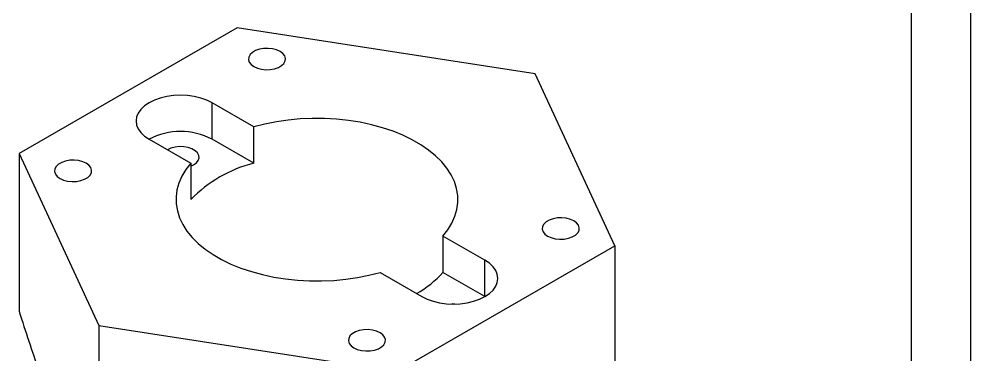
# Model space of a CAD drawing. Header units: millimetres. Extents: x 0 to 297, y 0 to 210.
# Drawn here: x 232.8 to 297, y 81.9 to 104.6 of the extents above; entities that cross this region are included whole.
import ezdxf

# ---------------------------------------------------------------- set-up
doc = ezdxf.new("R2010")
doc.units = ezdxf.units.MM
doc.layers.add('图框', color=7, linetype='Continuous')

msp = doc.modelspace()

# ---------------------------------------------------------------- linework, layer by layer
at = {"color": 7, "linetype": 'Continuous', "lineweight": 25}
for p, q in [((247.5448485, 104.0012927), (232.84791, 95.5169307)), ((267.6212398, 100.8958007), (247.5448485, 104.0012927)), ((273.0006926, 89.3059467), (267.6212398, 100.8958007)), ((248.6718472, 97.3155525), (245.8532335, 98.9427036)), ((245.8532335, 96.4930812), (245.8532335, 98.9427036)), ((248.6718472, 94.8659301), (248.6718472, 97.3155525)), ((241.6105928, 96.4934793), (244.4292066, 94.8663282)), ((248.6718472, 94.8659301), (245.8532335, 96.4930812)), ((232.84791, 95.5169307), (238.2273628, 83.9270767)), ((232.84791, 95.5169307), (232.84791, 84.9019002)), ((244.4292066, 94.8663282), (244.4292066, 92.4167058)), ((264.2380098, 88.3293982), (261.419396, 89.9565493)), ((261.419396, 89.9565493), (261.419396, 87.5069268)), ((258.3037541, 80.8215847), (273.0006926, 89.3059467)), ((273.0006926, 89.3059467), (273.0006926, 78.6909161)), ((257.1767553, 87.5073249), (259.9953691, 85.8801738)), ((264.237665, 85.8799748), (261.419396, 87.5069268)), ((238.2273628, 83.9270767), (258.3037541, 80.8215847)), ((238.2273628, 83.9270767), (238.2273628, 73.3120462))]:
    msp.add_line(p, q, dxfattribs=at)
at = {"color": 8, "linetype": 'Continuous', "lineweight": 25}
msp.add_line((264.2380098, 85.8801738), (264.2380098, 88.3293982), dxfattribs=at)
at = {"color": 7, "linetype": 'Continuous', "lineweight": 25, "flags": 128}
for points in [[(250.4406625, 102.4073781), (250.2034513, 102.5146631), (249.9286578, 102.5860588), (249.6322521, 102.6174162), (249.3314602, 102.6069127), (249.043763, 102.5551588), (248.7858804, 102.4651622), (248.5727997, 102.3421533), (248.4169042, 102.1932809), (248.3272541, 102.0271968), (248.3090596, 101.8535533), (248.3633779, 101.682442), (248.4870524, 101.5238071), (248.6728955, 101.386868), (248.9101067, 101.279583), (249.1849002, 101.2081873), (249.4813059, 101.1768299), (249.7820978, 101.1873334), (250.069795, 101.2390873), (250.3276776, 101.3290839), (250.5407584, 101.4520928), (250.6966538, 101.6009652), (250.7863039, 101.7670493), (250.8044985, 101.9406928), (250.7501801, 102.1118041), (250.6265056, 102.270439), (250.4406625, 102.4073781)], [(245.8532335, 98.9427036), (245.4952689, 99.1191982), (245.0938846, 99.2611928), (244.6589641, 99.3651912), (244.2012165, 99.4286325), (243.7319131, 99.4499546), (243.2626097, 99.4286325), (242.8048622, 99.3651912), (242.3699416, 99.2611928), (241.9685574, 99.1191982), (241.6105928, 98.9427036), (241.3048622, 98.7360551), (241.0588936, 98.5043409), (240.8787436, 98.2532666), (240.7688481, 97.9890145), (240.7319131, 97.7180914), (240.7688481, 97.4471684), (240.8787436, 97.1829163), (241.0588936, 96.931842), (241.3048622, 96.7001278), (241.6105928, 96.4934793)], [(261.419396, 89.9565493), (261.7538673, 90.3877375), (262.0228128, 90.8339439), (262.2242366, 91.2918573), (262.3566439, 91.7580792), (262.419052, 92.2291499), (262.4109978, 92.7015733), (262.3325412, 93.1718436), (262.1842642, 93.6364708), (261.9672674, 94.0920069), (261.6831611, 94.5350711), (261.3340536, 94.9623754), (260.9225359, 95.3707488), (260.4516618, 95.7571606), (259.9249258, 96.1187432), (259.3462369, 96.4528132), (258.7198896, 96.7568915), (258.0505322, 97.0287213), (257.3431321, 97.2662854), (256.602939, 97.4678208), (255.8354461, 97.6318319), (255.0463491, 97.7571015), (254.241504, 97.8427), (253.4268836, 97.8879921), (252.6085335, 97.8926416), (251.7925268, 97.8566142), (250.9849192, 97.7801771), (250.1917041, 97.6638976), (249.4187681, 97.5086387), (248.6718472, 97.3155525)], [(244.4292066, 94.6695676), (244.6157966, 94.7582139), (244.8016397, 94.8951531), (244.9253142, 95.0537879), (244.9796326, 95.2248993), (244.961438, 95.3985428), (244.8717879, 95.5646268), (244.7158925, 95.7134993), (244.5028117, 95.8365082), (244.2449291, 95.9265047), (243.9572319, 95.9782586), (243.65644, 95.9887621), (243.3600343, 95.9574048), (243.0852409, 95.886009), (242.8483745, 95.7789231)], [(237.3767172, 94.865723), (237.139506, 94.973008), (236.8647125, 95.0444037), (236.5683068, 95.0757611), (236.2675149, 95.0652576), (235.9798177, 95.0135037), (235.7219351, 94.9235071), (235.5088544, 94.8004982), (235.3529589, 94.6516258), (235.2633088, 94.4855417), (235.2451143, 94.3118983), (235.2994326, 94.1407869), (235.4231071, 93.982152), (235.6089502, 93.8452129), (235.8461614, 93.7379279), (236.1209549, 93.6665322), (236.4173606, 93.6351749), (236.7181525, 93.6456784), (237.0058497, 93.6974322), (237.2637323, 93.7874288), (237.4768131, 93.9104377), (237.6327085, 94.0593101), (237.7223586, 94.2253942), (237.7405532, 94.3990377), (237.6862348, 94.570149), (237.5625603, 94.7287839), (237.3767172, 94.865723)], [(244.4292066, 94.8663282), (244.0947352, 94.43514), (243.8257898, 93.9889335), (243.624366, 93.5310202), (243.4919587, 93.0647982), (243.4295506, 92.5937276), (243.4376048, 92.1213041), (243.5160614, 91.6510338), (243.6643384, 91.1864066), (243.8813352, 90.7308706), (244.1654415, 90.2878064), (244.514549, 89.860502), (244.9260667, 89.4521286), (245.3969408, 89.0657168), (245.9236768, 88.7041342), (246.5023657, 88.3700642), (247.128713, 88.065986), (247.7980704, 87.7941562), (248.5054705, 87.556592), (249.2456636, 87.3550566), (250.0131565, 87.1910455), (250.8022535, 87.0657759), (251.6070986, 86.9801775), (252.421719, 86.9348854), (253.2400691, 86.9302358), (254.0560758, 86.9662633), (254.8636834, 87.0427003), (255.6568985, 87.1589798), (256.4298345, 87.3142387), (257.1767553, 87.5073249)], [(270.2396524, 90.9776646), (270.0024411, 91.0849495), (269.7276477, 91.1563453), (269.431242, 91.1877026), (269.1304501, 91.1771991), (268.8427529, 91.1254452), (268.5848703, 91.0354487), (268.3717895, 90.9124398), (268.2158941, 90.7635673), (268.126244, 90.5974833), (268.1080494, 90.4238398), (268.1623678, 90.2527284), (268.2860423, 90.0940935), (268.4718854, 89.9571544), (268.7090966, 89.8498695), (268.9838901, 89.7784737), (269.2802958, 89.7471164), (269.5810877, 89.7576199), (269.8687849, 89.8093738), (270.1266675, 89.8993703), (270.3397482, 90.0223792), (270.4956437, 90.1712516), (270.5852938, 90.3373357), (270.6034883, 90.5109792), (270.54917, 90.6820906), (270.4254955, 90.8407254), (270.2396524, 90.9776646)], [(259.9953691, 85.8801738), (260.3533337, 85.7036793), (260.754718, 85.5616846), (261.1896385, 85.4576863), (261.6473861, 85.394245), (262.1166895, 85.3729229), (262.5859928, 85.394245), (263.0437404, 85.4576863), (263.478661, 85.5616846), (263.8800452, 85.7036793), (264.2380098, 85.8801738), (264.5437404, 86.0868224), (264.789709, 86.3185366), (264.969859, 86.5696109), (265.0797545, 86.8338629), (265.1166895, 87.104786), (265.0797545, 87.3757091), (264.969859, 87.6399611), (264.789709, 87.8910354), (264.5437404, 88.1227496), (264.2380098, 88.3293982)], [(262.225102, 85.3740541), (262.0412163, 85.3754567), (262.0082769, 85.3740541)], [(257.1757071, 83.4360095), (256.9384959, 83.5432944), (256.6637024, 83.6146902), (256.3672967, 83.6460475), (256.0665048, 83.635544), (255.7788076, 83.5837901), (255.520925, 83.4937936), (255.3078442, 83.3707847), (255.1519488, 83.2219122), (255.0622987, 83.0558282), (255.0441041, 82.8821847), (255.0984225, 82.7110733), (255.222097, 82.5524384), (255.4079401, 82.4154993), (255.6451513, 82.3082144), (255.9199448, 82.2368186), (256.2163505, 82.2054613), (256.5171424, 82.2159648), (256.8048396, 82.2677187), (257.0627222, 82.3577152), (257.2758029, 82.4807241), (257.4316984, 82.6295966), (257.5213485, 82.7956806), (257.539543, 82.9693241), (257.4852247, 83.1404355), (257.3615502, 83.2990703), (257.1757071, 83.4360095)]]:
    msp.add_lwpolyline(points, dxfattribs=at)
at = {"color": 7, "linetype": 'Continuous', "lineweight": 25}
for centre, radius, start, end in [((243.7318952, 92.4368151), 4.5774852, 62.391419125, 117.603204634), ((250.7994796, 86.2811184), 8.8445357, 103.91953358, 136.075089887), ((256.2695971, 92.1180041), 6.912486, 299.202281851, 318.159059473)]:
    msp.add_arc(centre, radius, start, end, dxfattribs=at)
msp.add_open_spline([(232.84791, 84.9019002), (233.2841443, 83.5032933), (233.7244397, 82.1749507), (234.6169027, 79.7236802), (235.0691595, 78.6022947), (235.6438086, 77.3619599), (235.7595217, 77.1212205), (235.9901745, 76.6593093), (236.1049534, 76.4383953), (236.4477308, 75.8042564), (236.674167, 75.419687), (237.3480606, 74.3653032), (237.7901342, 73.7942409), (238.2273628, 73.3120462)], degree=3, knots=[0, 0, 0, 0, 0.25, 0.25, 0.5, 0.5, 0.5625, 0.5625, 0.625, 0.625, 0.75, 0.75, 1, 1, 1, 1], dxfattribs=at)
at = {"layer": '图框'}
msp.add_line((297, 0.1898854), (297, 210.1898854), dxfattribs=at)
at = {"layer": '图框', "linetype": 'Continuous', "lineweight": 25}
msp.add_line((293, 4.1898854), (293, 206.1898854), dxfattribs=at)

doc.saveas('drawing.dxf')
